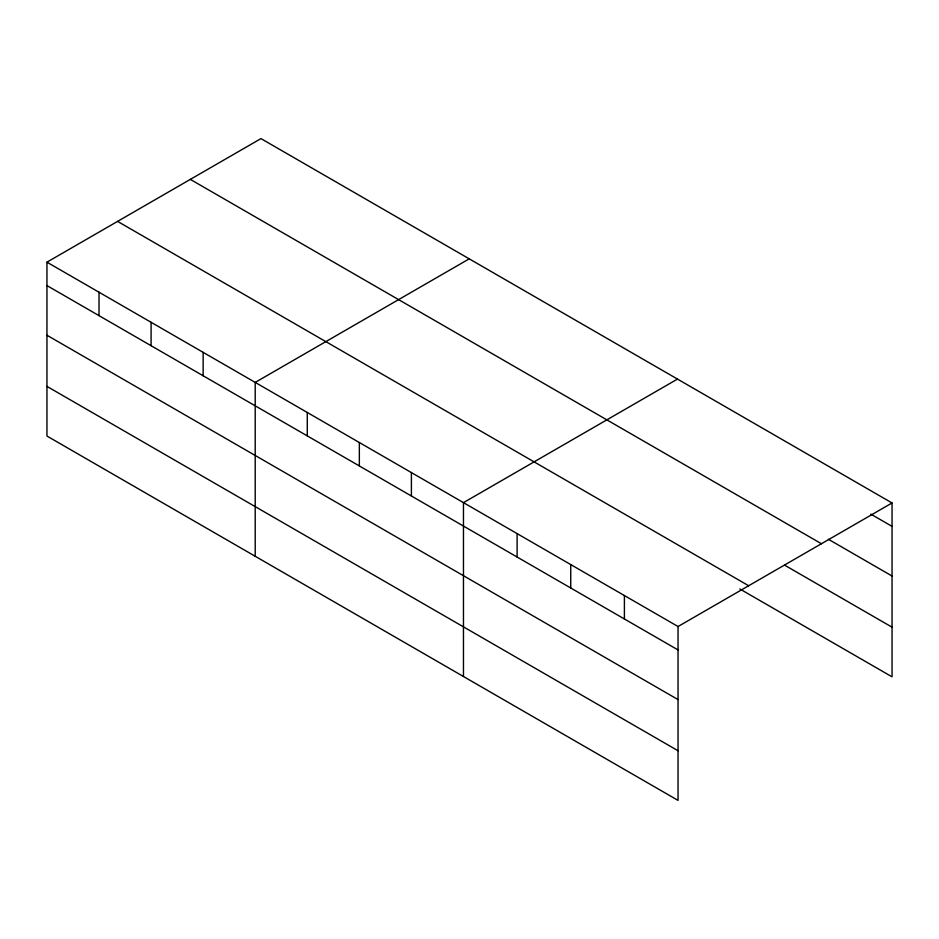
<?xml version="1.0" encoding="UTF-8"?>
<svg xmlns="http://www.w3.org/2000/svg" width="939" height="939" viewBox="0 0 939 939"><rect width="100%" height="100%" fill="white"/><g stroke="black" fill="none" stroke-linecap="round" stroke-linejoin="round"><path stroke-width="1.41" d="M46.95 262.169L678.04 626.524L678.04 800.392L46.95 436.036L46.95 262.169L260.96 138.608L892.05 502.964L892.05 676.831L739.85 588.964M469.218 258.847L255.208 382.408L255.208 556.275M677.477 379.086L463.467 502.647L463.467 676.503M678.04 626.524L892.05 502.964M870.84 514.126L892.05 526.38M828.433 539.291L892.05 576.03M190.335 179.384L821.425 543.74M784.769 565.243L892.05 627.182M117.575 221.393L748.665 585.748M46.95 285.585L678.04 649.941M46.95 335.235L678.04 699.59M46.95 386.387L678.04 750.742M624.4 595.561L624.4 618.965M570.748 564.585L570.748 587.99M517.107 533.61L517.107 557.027M411.399 472.587L411.399 495.992M359.344 442.527L359.344 465.932M307.276 412.467L307.276 435.872M203.141 352.348L203.141 375.753M151.085 322.288L151.085 345.693M99.018 292.229L99.018 315.645"/></g></svg>
